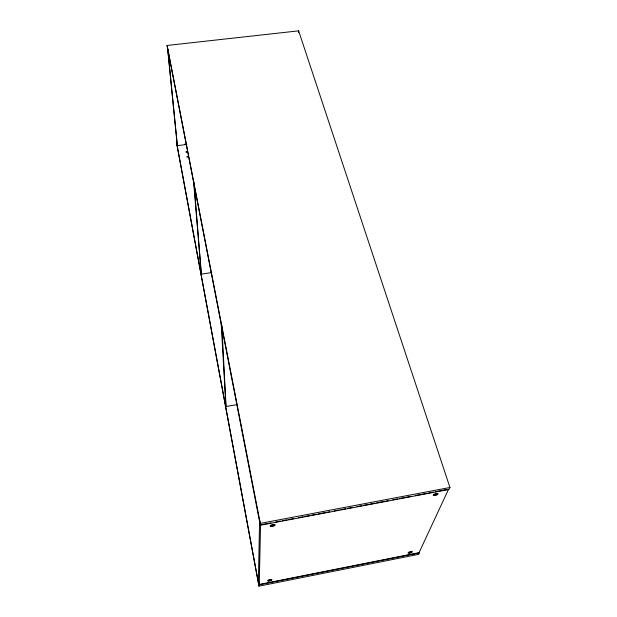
<?xml version="1.0" encoding="UTF-8"?>
<svg xmlns="http://www.w3.org/2000/svg" width="617" height="617" viewBox="0 0 617 617"><rect width="100%" height="100%" fill="white"/><g stroke="black" fill="none" stroke-linecap="round" stroke-linejoin="round"><path stroke-width="0.93" d="M259.564 520.841L258.43 580.096L259.256 584.476L419.051 552.662L448.59 489.212M258.993 586.15L176.678 143.298L258.993 586.15L418.75 554.297L419.413 552.886L259.017 584.831M260.274 525.26L260.312 523.393L167.06 45.465L298.628 30.85L449.94 487.492L449.014 489.466L260.274 525.26L167.06 45.465M259.256 584.476L260.551 524.859L267.161 523.609M298.528 32.724L298.628 30.85M414.2 553.927L413.984 554.398L415.017 553.758M442.906 490.623L444.171 489.782L443.878 490.438M260.312 523.393L449.94 487.492M269.058 523.247L270.948 522.892M275.668 521.997L280.396 521.103M282.285 520.74L287.005 519.846M288.895 519.483L293.623 518.588M298.35 517.694L303.07 516.799M304.96 516.444L309.688 515.542M311.577 515.187L316.297 514.293M318.187 513.93L325.753 512.503M327.642 512.141L329.532 511.786M334.252 510.884L338.98 509.989M340.869 509.634L345.597 508.74M347.487 508.377L352.207 507.483M356.935 506.588L361.655 505.693M363.544 505.331L368.272 504.436M370.161 504.081L374.889 503.187M376.779 502.824L384.337 501.39M386.227 501.035L388.116 500.672M392.844 499.778L397.564 498.883M399.454 498.528L404.181 497.634M406.071 497.271L410.791 496.377M415.519 495.482L420.246 494.587M422.136 494.225L426.856 493.33M428.746 492.975L433.473 492.081M435.363 491.718L442.921 490.284M444.811 489.929L446.7 489.566M237.375 404.575L226.03 406.503L221.95 327.696M194.023 183.843L193.591 181.629L201.312 274.118L211.762 272.567M269.93 579.564L271.411 579.494M410.629 551.606L411.948 551.567M167.701 49.36L177.334 145.666L186.889 144.447M272.884 524.543L274.604 524.527M436.234 493.515L437.738 493.538M167.755 49.175L177.334 145.666M221.356 323.933L221.896 326.732M259.742 520.709L260.065 522.375M225.868 405.647L221.218 323.956M194.17 184.583L201.312 274.118M185.115 144.077A0.841 0.609 -3.2 0 1 184.707 144.193M268.441 580.435L269.428 580.728L271.056 579.918L268.441 580.435M271.141 525.661L272.313 525.684L272.29 526.108L274.187 525.082L272.352 525.005L271.141 525.661M187.73 156.803C186.511 158.16 186.612 155.438 187.73 156.803M186.781 151.929C185.57 153.286 185.671 150.579 186.781 151.929M408.963 552.508L409.703 552.84L411.462 552.014L408.963 552.508M434.252 494.664L435.263 494.711L435.062 495.158L437.137 494.117L435.571 493.993L434.252 494.664M434.453 495.582A2.53 0.841 -16 0 0 438.085 493.885A2.53 0.841 -16 0 0 434.391 494.086A2.53 0.841 -16 0 0 434.453 495.582M409.194 553.164A2.175 0.625 -15.1 0 0 412.272 551.814A2.175 0.625 -15.1 0 0 409.048 552.084A2.175 0.625 -15.1 0 0 409.194 553.164M271.195 526.525A2.591 0.887 -12.7 0 0 275.182 525.075A2.591 0.887 -12.7 0 0 271.596 524.874A2.591 0.887 -12.7 0 0 271.195 526.525M268.495 581.067A2.229 0.656 -12.6 0 0 271.912 579.88A2.229 0.656 -12.6 0 0 268.827 579.849A2.229 0.656 -12.6 0 0 268.495 581.067"/></g></svg>
